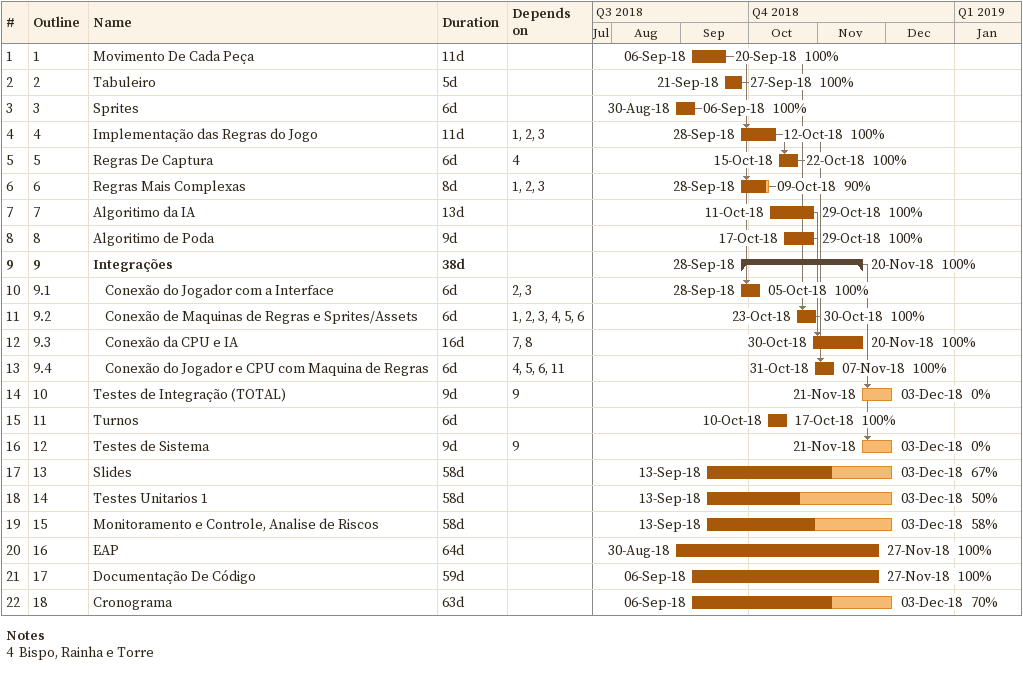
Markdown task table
| ID | WBS | Task | Duration | Start | Finish | Predecessors | % complete |
|---|---|---|---|---|---|---|---|
| 1 | 1 | Movimento De Cada Peça | 11d | 2018-09-06 | 2018-09-20 |  | 100 |
| 2 | 2 | Tabuleiro | 5d | 2018-09-21 | 2018-09-27 |  | 100 |
| 3 | 3 | Sprites | 6d | 2018-08-30 | 2018-09-06 |  | 100 |
| 4 | 4 | Implementação das Regras do Jogo | 11d | 2018-09-28 | 2018-10-12 | 1, 2, 3 | 100 |
| 5 | 5 | Regras De Captura | 6d | 2018-10-15 | 2018-10-22 | 4 | 100 |
| 6 | 6 | Regras Mais Complexas | 8d | 2018-09-28 | 2018-10-09 | 1, 2, 3 | 90 |
| 7 | 7 | Algoritimo da IA | 13d | 2018-10-11 | 2018-10-29 |  | 100 |
| 8 | 8 | Algoritimo de Poda | 9d | 2018-10-17 | 2018-10-29 |  | 100 |
| 9 | 9 | **Integrações** | 38d | 2018-09-28 | 2018-11-20 |  | 100 |
| 10 | 9.1 | Conexão do Jogador com a Interface | 6d | 2018-09-28 | 2018-10-05 | 2, 3 | 100 |
| 11 | 9.2 | Conexão de Maquinas de Regras e Sprites/Assets | 6d | 2018-10-23 | 2018-10-30 | 1, 2, 3, 4, 5, 6 | 100 |
| 12 | 9.3 | Conexão da CPU e IA | 16d | 2018-10-30 | 2018-11-20 | 7, 8 | 100 |
| 13 | 9.4 | Conexão do Jogador e CPU com Maquina de Regras | 6d | 2018-10-31 | 2018-11-07 | 4, 5, 6, 11 | 100 |
| 14 | 10 | Testes de Integração (TOTAL) | 9d | 2018-11-21 | 2018-12-03 | 9 | 0 |
| 15 | 11 | Turnos | 6d | 2018-10-10 | 2018-10-17 |  | 100 |
| 16 | 12 | Testes de Sistema | 9d | 2018-11-21 | 2018-12-03 | 9 | 0 |
| 17 | 13 | Slides | 58d | 2018-09-13 | 2018-12-03 |  | 67 |
| 18 | 14 | Testes Unitarios 1 | 58d | 2018-09-13 | 2018-12-03 |  | 50 |
| 19 | 15 | Monitoramento e Controle, Analise de Riscos | 58d | 2018-09-13 | 2018-12-03 |  | 58 |
| 20 | 16 | EAP | 64d | 2018-08-30 | 2018-11-27 |  | 100 |
| 21 | 17 | Documentação De Código | 59d | 2018-09-06 | 2018-11-27 |  | 100 |
| 22 | 18 | Cronograma | 63d | 2018-09-06 | 2018-12-03 |  | 70 |

Notes
- 4: Bispo, Rainha e Torre
